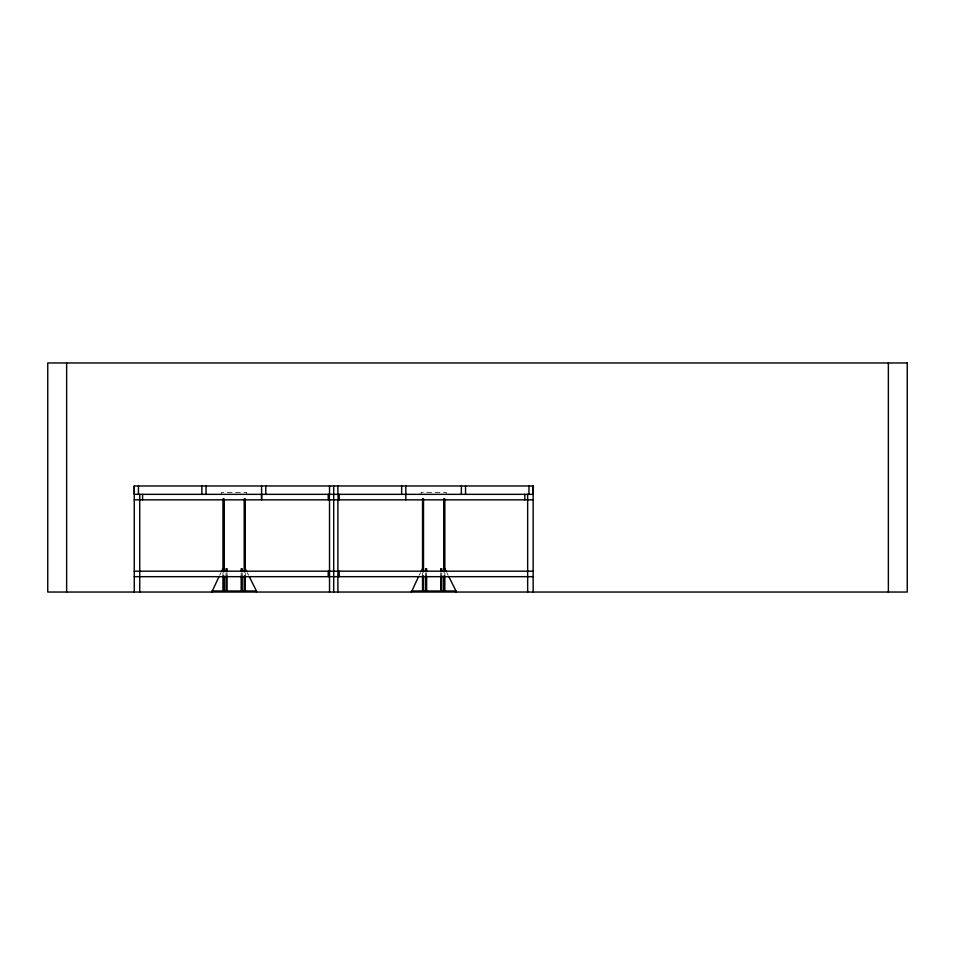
<?xml version="1.0" encoding="UTF-8"?>
<svg xmlns="http://www.w3.org/2000/svg" width="955" height="955" viewBox="0 0 955 955"><rect width="100%" height="100%" fill="white"/><g stroke="black" fill="none" stroke-linecap="round" stroke-linejoin="round"><path stroke-width="0.72" stroke-dasharray="4.78 3.58" d="M219.698 575.256L221.011 572.63M419.257 575.256L420.57 572.63M446.809 572.63L448.122 575.256M247.25 572.63L248.563 575.256M446.236 494.463L446.236 492.374L421.143 492.374L421.143 494.463M444.839 573.155L444.839 576.128M441.783 573.155L441.783 576.128M440.733 573.155L440.733 576.128M426.646 573.155L426.646 576.128M425.608 573.155L425.608 576.128M422.54 573.155L422.54 576.128M246.677 494.463L246.677 492.374L221.584 492.374L221.584 494.463M245.292 573.155L245.292 576.128M242.224 573.155L242.224 576.128M241.173 573.155L241.173 576.128M227.087 573.155L227.087 576.128M226.049 573.155L226.049 576.128M222.981 573.155L222.981 576.128"/><path stroke-width="1.43" d="M134.261 485.976L134.261 494.344L533.153 494.344L533.153 485.976L134.261 485.976L134.261 592.04M261.586 494.344L261.586 499.835L261.586 485.976M211.831 592.04L219.041 576.557M221.667 571.317L222.981 568.691M411.39 592.04L418.6 576.557M421.227 571.317L422.54 568.691M134.261 499.835L533.153 499.835M134.261 571.186L533.153 571.186M134.261 576.677L533.153 576.677M211.831 590.99L256.441 590.99L256.441 592.04M411.39 590.99L456.001 590.99L456.001 592.04M444.839 568.691L446.152 571.317M448.778 576.557L456.001 590.99M245.292 568.691L246.605 571.317M249.219 576.557L256.441 590.99M888.365 362.96L888.365 592.04M533.153 485.976L533.153 592.04M528.963 485.976L528.963 494.344M527.661 494.344L527.661 592.04M524.832 494.344L524.832 499.835M465.551 485.976L465.551 494.344M461.361 485.976L461.361 494.344M444.839 498.916L444.839 571.687M444.839 576.128L444.839 590.99M444.147 498.916L444.147 571.687M444.147 576.14L444.147 590.99M443.872 498.916L443.872 571.687M443.872 576.14L443.872 590.99M441.783 571.663L441.783 568.691L440.733 568.691L440.733 571.663M441.783 576.128L441.783 590.99M440.733 576.128L440.733 590.99M426.646 571.663L426.646 568.691L425.608 568.691L425.608 571.663M426.646 576.128L426.646 590.99M425.608 576.128L425.608 590.99M423.507 498.916L423.507 571.687M423.507 576.14L423.507 590.99M423.232 498.916L423.232 571.687M423.232 576.14L423.232 590.99M422.54 498.916L422.54 571.687M422.54 576.128L422.54 590.99M405.827 485.976L405.827 499.835M401.637 485.976L401.637 494.344M339.192 494.344L339.192 499.835M339.192 571.186L339.192 576.677M338.058 494.344L338.058 499.835M337.891 485.976L337.891 494.344M337.891 499.835L337.891 592.04M333.701 485.976L333.701 592.04M329.523 485.976L329.523 494.344M329.523 499.835L329.523 592.04M329.356 494.344L329.356 499.835M328.222 494.344L328.222 499.835M328.222 571.186L328.222 576.677M265.776 485.976L265.776 494.344M245.292 498.916L245.292 571.687M245.292 576.128L245.292 590.99M244.587 498.916L244.587 571.687M244.587 576.14L244.587 590.99M244.313 498.916L244.313 571.687M244.313 576.14L244.313 590.99M242.224 571.663L242.224 568.691L241.173 568.691L241.173 571.663M242.224 576.128L242.224 590.99M241.173 576.128L241.173 590.99M227.087 571.663L227.087 568.691L226.049 568.691L226.049 571.663M227.087 576.128L227.087 590.99M226.049 576.128L226.049 590.99M223.959 498.916L223.959 571.687M223.959 576.14L223.959 590.99M223.685 498.916L223.685 571.687M223.685 576.14L223.685 590.99M222.981 498.916L222.981 571.687M222.981 576.128L222.981 590.99M206.041 485.976L206.041 494.344M201.863 485.976L201.863 494.344M142.582 494.344L142.582 499.835M139.74 494.344L139.74 592.04M138.439 485.976L138.439 494.344M66.635 362.96L66.635 592.04M907.25 362.96L47.75 362.96L47.75 592.04L907.25 592.04L907.25 362.96"/></g></svg>
